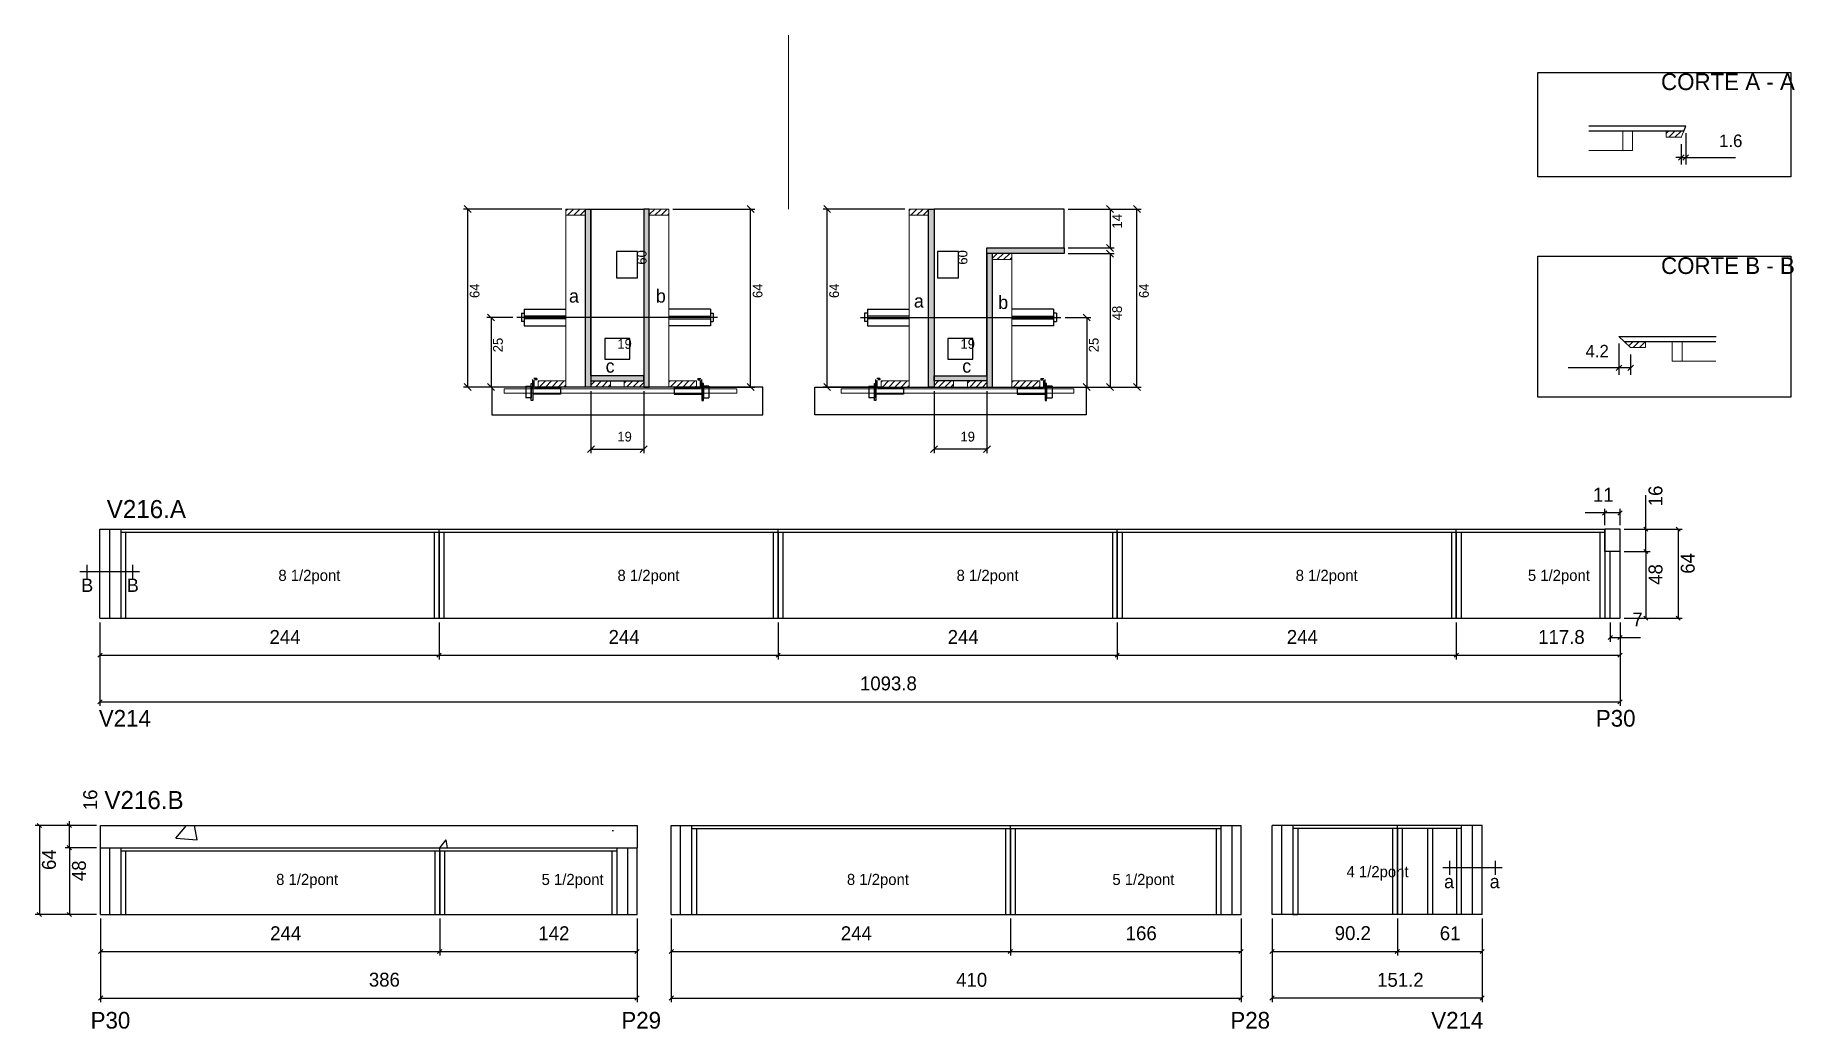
# Model space of a CAD drawing. Header units: metres. Extents: x 6035 to 7301, y 7409 to 8124.
import ezdxf

# ---------------------------------------------------------------- set-up
doc = ezdxf.new("R2010")
doc.units = ezdxf.units.M
for name, color, linetype in [('5', 7, 'Continuous'), ('barrote', 7, 'Continuous'), ('CONCRETO', 7, 'Continuous'), ('COTA', 7, 'Continuous'), ('Cota Seção (2x)', 7, 'Continuous'), ('Cotas', 7, 'Continuous'), ('detalhes', 7, 'Continuous'), ('Hachura', 7, 'Continuous'), ('Madeira', 7, 'Continuous'), ('NOMENCLATURA', 7, 'Continuous'), ('Painéis', 7, 'Continuous'), ('presilha', 7, 'Continuous'), ('SARR_2.2x7', 7, 'Continuous'), ('SARR_3.5x7', 7, 'Continuous'), ('SCO-___-LAJ', 7, 'Continuous'), ('TENSOR', 7, 'Continuous'), ('texto', 7, 'Continuous'), ('TEXTO PILAR', 7, 'Continuous'), ('Texto Seção', 7, 'Continuous')]:
    doc.layers.add(name, color=color, linetype=linetype)

msp = doc.modelspace()

# ---------------------------------------------------------------- hatches: boundary and pattern name
at = {"layer": 'COTA'}
h = msp.add_hatch(dxfattribs=at)
h.set_pattern_fill('AR-CONC')
h.paths.add_polyline_path([(6468.2, 7539.2), (6468.2, 7555.2), (6082.2, 7555.2), (6082.2, 7539.2), (6468.2, 7539.2)])
at = {"layer": 'Hachura'}
h = msp.add_hatch(dxfattribs=at)
h.set_pattern_fill('ANSI31')
h.paths.add_polyline_path([(7221.4, 8054.6), (7219.6, 8050.2), (7208.8, 8050.2), (7208.8, 8054.6), (7221.4, 8054.6)])
h = msp.add_hatch(dxfattribs=at)
h.set_pattern_fill('ANSI31')
h.paths.add_polyline_path([(6431, 7994.2), (6431, 7998.6), (6417, 7998.6), (6417, 7994.2), (6431, 7994.2)])
h = msp.add_hatch(color=7, dxfattribs=at)
h.dxf.hatch_style = 1
h.paths.add_polyline_path([(6431, 7998.6), (6435, 7998.6), (6435, 7870.6), (6431, 7870.6), (6431, 7998.6)])
h = msp.add_hatch(color=7, dxfattribs=at)
h.dxf.hatch_style = 1
h.paths.add_polyline_path([(6477, 7998.6), (6473, 7998.6), (6473, 7870.6), (6477, 7870.6), (6477, 7998.6)])
h = msp.add_hatch(dxfattribs=at)
h.set_pattern_fill('ANSI31')
h.paths.add_polyline_path([(6477, 7994.2), (6477, 7998.6), (6491, 7998.6), (6491, 7994.2), (6477, 7994.2)])
h = msp.add_hatch(dxfattribs=at)
h.set_pattern_fill('ANSI31')
h.paths.add_polyline_path([(6677.9, 7994.2), (6677.9, 7998.6), (6663.9, 7998.6), (6663.9, 7994.2), (6677.9, 7994.2)])
h = msp.add_hatch(color=7, dxfattribs=at)
h.dxf.hatch_style = 1
h.paths.add_polyline_path([(6677.9, 7998.6), (6681.9, 7998.6), (6681.9, 7870.6), (6677.9, 7870.6), (6677.9, 7998.6)])
h = msp.add_hatch(color=7, dxfattribs=at)
h.dxf.hatch_style = 1
h.paths.add_polyline_path([(6723.9, 7970.6), (6719.9, 7970.6), (6719.9, 7870.6), (6723.9, 7870.6), (6723.9, 7970.6)])
h = msp.add_hatch(color=7, dxfattribs=at)
h.dxf.hatch_style = 1
h.paths.add_polyline_path([(6719.9, 7966.6), (6719.9, 7970.6), (6775.5, 7970.6), (6775.5, 7966.6), (6719.9, 7966.6)])
h = msp.add_hatch(dxfattribs=at)
h.set_pattern_fill('ANSI31')
h.paths.add_polyline_path([(6723.9, 7962.2), (6723.9, 7966.6), (6737.9, 7966.6), (6737.9, 7962.2), (6723.9, 7962.2)])
h = msp.add_hatch(dxfattribs=at)
h.set_pattern_fill('ANSI31')
h.paths.add_polyline_path([(7178.5, 7903.3), (7183.1, 7898.9), (7193.9, 7898.9), (7193.9, 7903.3), (7178.5, 7903.3)])
h = msp.add_hatch(color=7, dxfattribs=at)
h.dxf.hatch_style = 1
h.paths.add_polyline_path([(6473, 7875), (6473, 7878.6), (6435, 7878.6), (6435, 7875), (6473, 7875)])
h = msp.add_hatch(color=7, dxfattribs=at)
h.dxf.hatch_style = 1
h.paths.add_polyline_path([(6681.9, 7875), (6681.9, 7878.6), (6719.9, 7878.6), (6719.9, 7875), (6681.9, 7875)])
h = msp.add_hatch(dxfattribs=at)
h.set_pattern_fill('ANSI31')
h.paths.add_polyline_path([(6397, 7870.6), (6397, 7875), (6417, 7875), (6417, 7870.6), (6397, 7870.6)])
h = msp.add_hatch(dxfattribs=at)
h.set_pattern_fill('ANSI31')
h.paths.add_polyline_path([(6435, 7870.6), (6435, 7875), (6449, 7875), (6449, 7870.6), (6435, 7870.6)])
h = msp.add_hatch(dxfattribs=at)
h.set_pattern_fill('ANSI31')
h.paths.add_polyline_path([(6473, 7870.6), (6473, 7875), (6459, 7875), (6459, 7870.6), (6473, 7870.6)])
h = msp.add_hatch(dxfattribs=at)
h.set_pattern_fill('ANSI31')
h.paths.add_polyline_path([(6511, 7870.6), (6511, 7875), (6491, 7875), (6491, 7870.6), (6511, 7870.6)])
h = msp.add_hatch(dxfattribs=at)
h.set_pattern_fill('ANSI31')
h.paths.add_polyline_path([(6643.9, 7870.6), (6643.9, 7875), (6663.9, 7875), (6663.9, 7870.6), (6643.9, 7870.6)])
h = msp.add_hatch(dxfattribs=at)
h.set_pattern_fill('ANSI31')
h.paths.add_polyline_path([(6681.9, 7870.6), (6681.9, 7875), (6695.9, 7875), (6695.9, 7870.6), (6681.9, 7870.6)])
h = msp.add_hatch(dxfattribs=at)
h.set_pattern_fill('ANSI31')
h.paths.add_polyline_path([(6719.9, 7870.6), (6719.9, 7875), (6705.9, 7875), (6705.9, 7870.6), (6719.9, 7870.6)])
h = msp.add_hatch(dxfattribs=at)
h.set_pattern_fill('ANSI31')
h.paths.add_polyline_path([(6757.9, 7870.6), (6757.9, 7875), (6737.9, 7875), (6737.9, 7870.6), (6757.9, 7870.6)])

# ---------------------------------------------------------------- linework, layer by layer
at = {"color": 7, "lineweight": 25}
for p, q in [((6387, 7926.6), (6387, 7914.6)), ((6387, 7926.6), (6417, 7926.6)), ((6521, 7926.6), (6491, 7926.6)), ((6521, 7926.6), (6521, 7914.6)), ((6633.9, 7926.6), (6633.9, 7914.6)), ((6633.9, 7926.6), (6663.9, 7926.6)), ((6767.9, 7926.6), (6737.9, 7926.6)), ((6767.9, 7926.6), (6767.9, 7914.6)), ((6385, 7923.6), (6385, 7917.6)), ((6385, 7923.6), (6387, 7923.6)), ((6387, 7917.6), (6385, 7917.6)), ((6417, 7921.6), (6387, 7921.6)), ((6417, 7919.6), (6387, 7919.6)), ((6387, 7914.6), (6417, 7914.6)), ((6491, 7921.6), (6521, 7921.6)), ((6491, 7919.6), (6521, 7919.6)), ((6521, 7914.6), (6491, 7914.6)), ((6521, 7923.6), (6523, 7923.6)), ((6521, 7917.6), (6523, 7917.6)), ((6523, 7923.6), (6523, 7917.6)), ((6631.9, 7923.6), (6631.9, 7917.6)), ((6633.9, 7923.6), (6631.9, 7923.6)), ((6633.9, 7917.6), (6631.9, 7917.6)), ((6663.9, 7921.6), (6633.9, 7921.6)), ((6663.9, 7919.6), (6633.9, 7919.6)), ((6633.9, 7914.6), (6663.9, 7914.6)), ((6737.9, 7921.6), (6767.9, 7921.6)), ((6737.9, 7919.6), (6767.9, 7919.6)), ((6767.9, 7914.6), (6737.9, 7914.6)), ((6769.9, 7923.6), (6767.9, 7923.6)), ((6767.9, 7917.6), (6769.9, 7917.6)), ((6769.9, 7923.6), (6769.9, 7917.6))]:
    msp.add_line(p, q, dxfattribs=at)
at = {"layer": 'barrote', "color": 251, "lineweight": 25}
for points in [[(6363.6, 7850.6), (6558.7, 7850.6), (6558.7, 7870.6), (6363.6, 7870.6)], [(6791.4, 7850.6), (6596.2, 7850.6), (6596.2, 7870.6), (6791.4, 7870.6)]]:
    msp.add_lwpolyline(points, close=True, dxfattribs=at)
at = {"layer": 'CONCRETO', "color": 251, "lineweight": 25}
for points in [[(6435, 7998.6), (6435, 7998.6), (6473, 7998.6), (6473, 7970.6), (6473, 7970.6), (6473, 7878.6), (6435, 7878.6), (6435, 7998.6)], [(6775.5, 7970.6), (6775.5, 7998.6), (6681.9, 7998.6), (6681.9, 7970.6), (6681.9, 7970.6), (6681.9, 7878.6), (6719.9, 7878.6), (6719.9, 7970.6)]]:
    msp.add_lwpolyline(points, close=True, dxfattribs=at)
at = {"layer": 'COTA', "color": 4, "lineweight": 25}
for p, q in [((7222.8, 8053.2), (7222.8, 8030.7)), ((7219.6, 8045.2), (7219.6, 8030.7)), ((7219.6, 8035.7), (7215.6, 8035.7)), ((7219.6, 8035.7), (7222.8, 8035.7)), ((7222.8, 8035.7), (7258.6, 8035.7)), ((6414, 7998.6), (6343.3, 7998.6)), ((6346.3, 7998.6), (6346.3, 7870.6)), ((6494, 7998.6), (6552.9, 7998.6)), ((6549.9, 7870.6), (6549.9, 7998.6)), ((6660.9, 7998.6), (6602, 7998.6)), ((6605, 7870.6), (6605, 7998.6)), ((6778.5, 7998.6), (6830.9, 7998.6)), ((6778.5, 7998.6), (6811.6, 7998.6)), ((6808.6, 7998.6), (6808.6, 7970.6)), ((6827.9, 7870.6), (6827.9, 7998.6)), ((6778.5, 7970.6), (6811.6, 7970.6)), ((6778.5, 7966.6), (6811.6, 7966.6)), ((6808.6, 7966.6), (6808.6, 7870.6)), ((6378.7, 7920.6), (6360.1, 7920.6)), ((6363.1, 7920.6), (6363.1, 7870.6)), ((6776.2, 7920.6), (6794.8, 7920.6)), ((6791.8, 7920.6), (6791.8, 7870.6)), ((7174.7, 7901.9), (7174.7, 7879.4)), ((7183.1, 7893.9), (7183.1, 7879.4)), ((7174.7, 7884.4), (7138.2, 7884.4)), ((7183.1, 7884.4), (7169.7, 7884.4)), ((6398.4, 7870.6), (6343.3, 7870.6)), ((6378.7, 7870.6), (6360.1, 7870.6)), ((6435, 7867.6), (6435, 7822.9)), ((6473, 7867.6), (6473, 7822.9)), ((6509.6, 7870.6), (6552.9, 7870.6)), ((6645.3, 7870.6), (6602, 7870.6)), ((6681.9, 7867.6), (6681.9, 7822.9)), ((6719.9, 7867.6), (6719.9, 7822.9)), ((6756.5, 7870.6), (6830.9, 7870.6)), ((6756.5, 7870.6), (6811.6, 7870.6)), ((6776.2, 7870.6), (6794.8, 7870.6)), ((6435, 7825.9), (6473, 7825.9)), ((6719.9, 7825.9), (6681.9, 7825.9)), ((6081.7, 7701.3), (6081.7, 7674.7)), ((6081.7, 7701.3), (6081.7, 7641.2)), ((6325.7, 7701.3), (6325.7, 7674.7)), ((6325.7, 7701.3), (6325.7, 7674.7)), ((6569.7, 7701.3), (6569.7, 7674.7)), ((6569.7, 7701.3), (6569.7, 7674.7)), ((6813.7, 7701.3), (6813.7, 7674.7)), ((6813.7, 7701.3), (6813.7, 7674.7)), ((7057.7, 7701.3), (7057.7, 7674.7)), ((7057.7, 7701.3), (7057.7, 7674.7)), ((7168.5, 7701.3), (7168.5, 7687.4)), ((7175.5, 7701.3), (7175.5, 7674.7)), ((7175.5, 7701.3), (7175.5, 7641.2)), ((7175.5, 7701.3), (7175.5, 7687.4)), ((7168.5, 7690.4), (7175.5, 7690.4)), ((7175.5, 7690.4), (7190.2, 7690.4)), ((6081.7, 7677.7), (6325.7, 7677.7)), ((6325.7, 7677.7), (6569.7, 7677.7)), ((6569.7, 7677.7), (6813.7, 7677.7)), ((6813.7, 7677.7), (7057.7, 7677.7)), ((7057.7, 7677.7), (7175.5, 7677.7)), ((6081.7, 7644.2), (7175.5, 7644.2)), ((6079.2, 7555.2), (6035.1, 7555.2)), ((6038.1, 7555.2), (6038.1, 7491.2)), ((6079.2, 7555.2), (6056.7, 7555.2)), ((6059.7, 7555.2), (6059.7, 7558.2)), ((6059.7, 7539.2), (6059.7, 7555.2)), ((6079.2, 7539.2), (6056.7, 7539.2)), ((6079.2, 7539.2), (6056.7, 7539.2)), ((6059.7, 7539.2), (6059.7, 7491.2)), ((6079.2, 7491.2), (6035.1, 7491.2)), ((6079.2, 7491.2), (6056.7, 7491.2)), ((6082.2, 7488.2), (6082.2, 7461.6)), ((6082.2, 7488.2), (6082.2, 7428.1)), ((6326.2, 7488.2), (6326.2, 7461.6)), ((6326.2, 7488.2), (6326.2, 7461.6)), ((6468.2, 7488.2), (6468.2, 7461.6)), ((6468.2, 7488.2), (6468.2, 7428.1)), ((6492.8, 7488.2), (6492.8, 7461.6)), ((6492.8, 7488.2), (6492.8, 7428.1)), ((6736.8, 7488.2), (6736.8, 7461.6)), ((6736.8, 7488.2), (6736.8, 7461.6)), ((6902.8, 7488.2), (6902.8, 7461.6)), ((6902.8, 7488.2), (6902.8, 7428.1)), ((6925.1, 7488.2), (6925.1, 7428.1)), ((7076.3, 7488.2), (7076.3, 7428.1)), ((6082.2, 7464.6), (6326.2, 7464.6)), ((6326.2, 7464.6), (6468.2, 7464.6)), ((6492.8, 7464.6), (6736.8, 7464.6)), ((6736.8, 7464.6), (6902.8, 7464.6)), ((6082.2, 7431.1), (6468.2, 7431.1)), ((6492.8, 7431.1), (6902.8, 7431.1)), ((7076.3, 7431.1), (6925.1, 7431.1))]:
    msp.add_line(p, q, dxfattribs=at)
at = {"layer": 'COTA', "color": 241, "lineweight": 25}
for p, q in [((7175.5, 7768.3), (7164.5, 7768.3)), ((7175.5, 7752.3), (7175.5, 7768.3)), ((6082.2, 7539.2), (6082.2, 7555.2)), ((6082.2, 7555.2), (6468.2, 7555.2)), ((6468.2, 7555.2), (6468.2, 7539.2))]:
    msp.add_line(p, q, dxfattribs=at)
at = {"layer": 'COTA', "color": 0, "lineweight": 25}
for p, q in [((7170, 7691.9), (7167, 7688.9)), ((7174, 7688.9), (7177, 7691.9)), ((6083.2, 7679.2), (6080.2, 7676.2)), ((6324.2, 7676.2), (6327.2, 7679.2)), ((6327.2, 7679.2), (6324.2, 7676.2)), ((6568.2, 7676.2), (6571.2, 7679.2)), ((6571.2, 7679.2), (6568.2, 7676.2)), ((6812.2, 7676.2), (6815.2, 7679.2)), ((6815.2, 7679.2), (6812.2, 7676.2)), ((7059.2, 7679.2), (7056.2, 7676.2)), ((7056.2, 7676.2), (7059.2, 7679.2)), ((7174, 7676.2), (7177, 7679.2)), ((6083.2, 7645.7), (6080.2, 7642.7)), ((7174, 7642.7), (7177, 7645.7)), ((6039.6, 7553.7), (6036.6, 7556.7)), ((6061.2, 7553.7), (6058.2, 7556.7)), ((6061.2, 7537.7), (6058.2, 7540.7)), ((6058.2, 7540.7), (6061.2, 7537.7)), ((6036.6, 7492.7), (6039.6, 7489.7)), ((6058.2, 7492.7), (6061.2, 7489.7)), ((6083.7, 7466.1), (6080.7, 7463.1)), ((6324.7, 7463.1), (6327.7, 7466.1)), ((6327.7, 7466.1), (6324.7, 7463.1)), ((6466.7, 7463.1), (6469.7, 7466.1)), ((6494.3, 7466.1), (6491.3, 7463.1)), ((6735.3, 7463.1), (6738.3, 7466.1)), ((6738.3, 7466.1), (6735.3, 7463.1)), ((6901.3, 7463.1), (6904.3, 7466.1)), ((6083.7, 7432.6), (6080.7, 7429.6)), ((6466.7, 7429.6), (6469.7, 7432.6)), ((6494.3, 7432.6), (6491.3, 7429.6)), ((6901.3, 7429.6), (6904.3, 7432.6)), ((6926.6, 7432.6), (6923.6, 7429.6)), ((7074.8, 7429.6), (7077.8, 7432.6))]:
    msp.add_line(p, q, dxfattribs=at)
for points in [[(7217.6, 8033.7), (7221.6, 8037.7)], [(7224.8, 8037.7), (7220.8, 8033.7)], [(6348.8, 7996.1), (6343.8, 8001.1)], [(6552.4, 7996.1), (6547.4, 8001.1)], [(6607.5, 7996.1), (6602.5, 8001.1)], [(6811.1, 7996.1), (6806.1, 8001.1)], [(6830.4, 7996.1), (6825.4, 8001.1)], [(6806.1, 7973.1), (6811.1, 7968.1)], [(6811.1, 7964.1), (6806.1, 7969.1)], [(6365.6, 7918.1), (6360.6, 7923.1)], [(6794.3, 7918.1), (6789.3, 7923.1)], [(7176.7, 7886.4), (7172.7, 7882.4)], [(7181.1, 7882.4), (7185.1, 7886.4)], [(6343.8, 7873.1), (6348.8, 7868.1)], [(6360.6, 7873.1), (6365.6, 7868.1)], [(6547.4, 7873.1), (6552.4, 7868.1)], [(6602.5, 7873.1), (6607.5, 7868.1)], [(6789.3, 7873.1), (6794.3, 7868.1)], [(6806.1, 7873.1), (6811.1, 7868.1)], [(6825.4, 7873.1), (6830.4, 7868.1)], [(6437.5, 7828.4), (6432.5, 7823.4)], [(6470.5, 7823.4), (6475.5, 7828.4)], [(6684.4, 7828.4), (6679.4, 7823.4)], [(6717.4, 7823.4), (6722.4, 7828.4)]]:
    msp.add_lwpolyline(points, dxfattribs=at)
at = {"layer": 'Cota Seção (2x)', "color": 180, "lineweight": 25}
for p, q in [((6468.5, 7968.1), (6453.5, 7968.1)), ((6453.5, 7968.1), (6453.5, 7949.1)), ((6468.5, 7949.1), (6468.5, 7968.1)), ((6699.4, 7968.1), (6684.4, 7968.1)), ((6684.4, 7968.1), (6684.4, 7949.1)), ((6699.4, 7949.1), (6699.4, 7968.1)), ((6453.5, 7949.1), (6468.5, 7949.1)), ((6684.4, 7949.1), (6699.4, 7949.1)), ((6463, 7905.6), (6445, 7905.6)), ((6445, 7905.6), (6445, 7890.6)), ((6463, 7890.6), (6463, 7905.6)), ((6709.9, 7905.6), (6691.9, 7905.6)), ((6691.9, 7905.6), (6691.9, 7890.6)), ((6709.9, 7890.6), (6709.9, 7905.6)), ((6445, 7890.6), (6463, 7890.6)), ((6691.9, 7890.6), (6709.9, 7890.6))]:
    msp.add_line(p, q, dxfattribs=at)
at = {"layer": 'Cotas', "color": 1, "lineweight": 25}
for points in [[(7116.4, 8096.9), (7298.3, 8096.9), (7298.3, 8021.7), (7116.4, 8021.7)], [(7116.4, 7964.6), (7298.3, 7964.6), (7298.3, 7863.2), (7116.4, 7863.2)]]:
    msp.add_lwpolyline(points, close=True, dxfattribs=at)
at = {"layer": 'Madeira', "color": 126, "lineweight": 18}
for points in [[(7184.4, 8054.6), (7184.4, 8040.6), (7153, 8040.6)], [(7213.1, 7903.3), (7213.1, 7889.3), (7244.5, 7889.3)]]:
    msp.add_lwpolyline(points, dxfattribs=at)
for points in [[(7184.4, 8040.6), (7184.4, 8054.6), (7177.4, 8054.6), (7177.4, 8040.6)], [(7208.8, 8054.6), (7221.4, 8054.6), (7219.6, 8050.2), (7208.8, 8050.2)], [(6431, 7994.2), (6431, 7998.6), (6417, 7998.6), (6417, 7994.2)], [(6431, 7998.6), (6417, 7998.6), (6417, 7870.6), (6431, 7870.6)], [(6477, 7994.2), (6477, 7998.6), (6491, 7998.6), (6491, 7994.2)], [(6477, 7998.6), (6491, 7998.6), (6491, 7870.6), (6477, 7870.6)], [(6677.9, 7994.2), (6677.9, 7998.6), (6663.9, 7998.6), (6663.9, 7994.2)], [(6677.9, 7998.6), (6663.9, 7998.6), (6663.9, 7870.6), (6677.9, 7870.6)], [(6723.9, 7962.2), (6723.9, 7966.6), (6737.9, 7966.6), (6737.9, 7962.2)], [(6723.9, 7966.6), (6737.9, 7966.6), (6737.9, 7870.6), (6723.9, 7870.6)], [(7193.9, 7903.3), (7178.5, 7903.3), (7183.1, 7898.9), (7193.9, 7898.9)], [(7213.1, 7889.3), (7213.1, 7903.3), (7220.1, 7903.3), (7220.1, 7889.3)], [(6397, 7870.6), (6397, 7875), (6417, 7875), (6417, 7870.6)], [(6435, 7870.6), (6435, 7875), (6449, 7875), (6449, 7870.6)], [(6473, 7870.6), (6473, 7875), (6459, 7875), (6459, 7870.6)], [(6511, 7870.6), (6511, 7875), (6491, 7875), (6491, 7870.6)], [(6643.9, 7870.6), (6643.9, 7875), (6663.9, 7875), (6663.9, 7870.6)], [(6681.9, 7870.6), (6681.9, 7875), (6695.9, 7875), (6695.9, 7870.6)], [(6719.9, 7870.6), (6719.9, 7875), (6705.9, 7875), (6705.9, 7870.6)], [(6757.9, 7870.6), (6757.9, 7875), (6737.9, 7875), (6737.9, 7870.6)]]:
    msp.add_lwpolyline(points, close=True, dxfattribs=at)
at = {"layer": 'NOMENCLATURA', "color": 7, "lineweight": 25}
for p, q in [((6067.3, 7737.8), (6110.1, 7737.8)), ((6072.3, 7742.8), (6072.3, 7732.8)), ((6105.1, 7742.8), (6105.1, 7732.8)), ((7090.7, 7524.7), (7047.9, 7524.7)), ((7052.9, 7529.7), (7052.9, 7519.7)), ((7085.7, 7529.7), (7085.7, 7519.7))]:
    msp.add_line(p, q, dxfattribs=at)
at = {"layer": 'Painéis', "color": 200, "lineweight": 25}
for p, q in [((7222.8, 8058.2), (7153, 8058.2)), ((7221.4, 8054.6), (7153, 8054.6)), ((7221.4, 8054.6), (7222.8, 8058.2)), ((7178.5, 7903.3), (7174.7, 7906.9)), ((7174.7, 7906.9), (7244.6, 7906.9)), ((7178.5, 7903.3), (7244.5, 7903.3)), ((6081.7, 7768.3), (7164.5, 7768.3)), ((6081.7, 7704.3), (6081.7, 7768.3)), ((6325.7, 7704.3), (6325.7, 7768.3)), ((6569.7, 7704.3), (6569.7, 7768.3)), ((6813.7, 7704.3), (6813.7, 7768.3)), ((7057.7, 7704.3), (7057.7, 7768.3)), ((7164.5, 7752.3), (7164.5, 7768.3)), ((7175.5, 7752.3), (7164.5, 7752.3)), ((7175.5, 7704.3), (7175.5, 7752.3)), ((6081.7, 7704.3), (7175.5, 7704.3)), ((6492.8, 7555.2), (6902.8, 7555.2)), ((6492.8, 7491.2), (6492.8, 7555.2)), ((6736.8, 7491.2), (6736.8, 7555.2)), ((6902.8, 7491.2), (6902.8, 7555.2)), ((7076.3, 7555.2), (6925.1, 7555.2)), ((6925.1, 7491.2), (6925.1, 7555.2)), ((7015.3, 7491.2), (7015.3, 7555.2)), ((7076.3, 7491.2), (7076.3, 7555.2)), ((6082.2, 7539.2), (6468.2, 7539.2)), ((6082.2, 7491.2), (6082.2, 7539.2)), ((6326.2, 7491.2), (6326.2, 7539.2)), ((6468.2, 7491.2), (6468.2, 7539.2)), ((6082.2, 7491.2), (6468.2, 7491.2)), ((6492.8, 7491.2), (6902.8, 7491.2)), ((7076.3, 7491.2), (6925.1, 7491.2))]:
    msp.add_line(p, q, dxfattribs=at)
at = {"layer": 'Painéis', "color": 4, "lineweight": 25}
for p, q in [((7194.1, 7768.3), (7194.1, 7792.8)), ((7164.5, 7780), (7150.4, 7780)), ((7164.5, 7771.3), (7164.5, 7783)), ((7175.5, 7780), (7164.5, 7780)), ((7175.5, 7771.3), (7175.5, 7783)), ((7178.5, 7768.3), (7197.1, 7768.3)), ((7178.5, 7768.3), (7220.3, 7768.3)), ((7194.1, 7752.3), (7194.1, 7768.3)), ((7217.3, 7768.3), (7217.3, 7704.3)), ((7178.5, 7752.3), (7197.1, 7752.3)), ((7178.5, 7752.3), (7197.1, 7752.3)), ((7194.1, 7752.3), (7194.1, 7704.3)), ((7178.5, 7704.3), (7197.1, 7704.3)), ((7178.5, 7704.3), (7220.3, 7704.3)), ((6925.1, 7488.2), (6925.1, 7461.6)), ((7015.3, 7488.2), (7015.3, 7461.6)), ((7015.3, 7488.2), (7015.3, 7461.6)), ((7076.3, 7488.2), (7076.3, 7461.6)), ((6925.1, 7464.6), (7015.3, 7464.6)), ((7015.3, 7464.6), (7076.3, 7464.6))]:
    msp.add_line(p, q, dxfattribs=at)
at = {"layer": 'Painéis', "color": 0, "lineweight": 25}
for p, q in [((7166, 7781.5), (7163, 7778.5)), ((7174, 7778.5), (7177, 7781.5)), ((7195.6, 7766.8), (7192.6, 7769.8)), ((7218.8, 7766.8), (7215.8, 7769.8)), ((7195.6, 7750.8), (7192.6, 7753.8)), ((7192.6, 7753.8), (7195.6, 7750.8)), ((7192.6, 7705.8), (7195.6, 7702.8)), ((7215.8, 7705.8), (7218.8, 7702.8)), ((6926.6, 7466.1), (6923.6, 7463.1)), ((7013.8, 7463.1), (7016.8, 7466.1)), ((7016.8, 7466.1), (7013.8, 7463.1)), ((7074.8, 7463.1), (7077.8, 7466.1))]:
    msp.add_line(p, q, dxfattribs=at)
at = {"layer": 'Painéis', "color": 200, "lineweight": 25}
for points in [[(6431, 7998.6), (6435, 7998.6), (6435, 7870.6), (6431, 7870.6)], [(6477, 7998.6), (6473, 7998.6), (6473, 7870.6), (6477, 7870.6)], [(6677.9, 7998.6), (6681.9, 7998.6), (6681.9, 7870.6), (6677.9, 7870.6)], [(6719.9, 7966.6), (6719.9, 7970.6), (6775.5, 7970.6), (6775.5, 7966.6)], [(6723.9, 7966.6), (6719.9, 7966.6), (6719.9, 7870.6), (6723.9, 7870.6)], [(6473, 7875), (6473, 7878.6), (6435, 7878.6), (6435, 7875)], [(6681.9, 7875), (6681.9, 7878.6), (6719.9, 7878.6), (6719.9, 7875)]]:
    msp.add_lwpolyline(points, close=True, dxfattribs=at)
at = {"layer": 'presilha', "color": 1, "lineweight": 25}
for p, q in [((6393.1, 7869.8), (6393.1, 7875.9)), ((6396.1, 7876.7), (6393.9, 7876.7)), ((6396.1, 7875.7), (6394.5, 7875.7)), ((6396.1, 7876.7), (6396.1, 7875.7)), ((6511.9, 7876.7), (6511.9, 7875.7)), ((6511.9, 7876.7), (6514.1, 7876.7)), ((6511.9, 7875.7), (6513.5, 7875.7)), ((6514.9, 7869.8), (6514.9, 7875.9)), ((6640, 7869.8), (6640, 7875.9)), ((6643, 7876.7), (6640.8, 7876.7)), ((6643, 7875.7), (6641.4, 7875.7)), ((6643, 7876.7), (6643, 7875.7)), ((6758.8, 7876.7), (6758.8, 7875.7)), ((6758.8, 7876.7), (6761, 7876.7)), ((6758.8, 7875.7), (6760.4, 7875.7)), ((6761.8, 7869.8), (6761.8, 7875.9)), ((6388.1, 7871.3), (6392.1, 7871.3)), ((6388.1, 7871.3), (6388.1, 7862.7)), ((6392.1, 7873), (6393.1, 7873)), ((6392.1, 7861), (6392.1, 7873)), ((6392.1, 7871.3), (6392.1, 7862.7)), ((6393.1, 7873), (6393.1, 7861)), ((6413.1, 7865.4), (6393.1, 7865.4)), ((6394.1, 7870.4), (6394.1, 7875.3)), ((6413.1, 7870), (6394.5, 7870)), ((6413.1, 7870), (6413.1, 7865.4)), ((6494.9, 7870), (6494.9, 7865.4)), ((6494.9, 7870), (6513.5, 7870)), ((6494.9, 7865.4), (6514.9, 7865.4)), ((6513.9, 7870.4), (6513.9, 7875.3)), ((6515.9, 7873), (6514.9, 7873)), ((6514.9, 7873), (6514.9, 7861)), ((6515.9, 7861), (6515.9, 7873)), ((6519.9, 7871.3), (6515.9, 7871.3)), ((6515.9, 7871.3), (6515.9, 7862.7)), ((6519.9, 7871.3), (6519.9, 7862.7)), ((6635, 7871.3), (6639, 7871.3)), ((6635, 7871.3), (6635, 7862.7)), ((6639, 7873), (6640, 7873)), ((6639, 7861), (6639, 7873)), ((6639, 7871.3), (6639, 7862.7)), ((6640, 7873), (6640, 7861)), ((6660, 7865.4), (6640, 7865.4)), ((6641, 7870.4), (6641, 7875.3)), ((6660, 7870), (6641.4, 7870)), ((6660, 7870), (6660, 7865.4)), ((6741.8, 7870), (6741.8, 7865.4)), ((6741.8, 7870), (6760.4, 7870)), ((6741.8, 7865.4), (6761.8, 7865.4)), ((6760.8, 7870.4), (6760.8, 7875.3)), ((6762.8, 7873), (6761.8, 7873)), ((6761.8, 7873), (6761.8, 7861)), ((6762.8, 7861), (6762.8, 7873)), ((6766.8, 7871.3), (6762.8, 7871.3)), ((6762.8, 7871.3), (6762.8, 7862.7)), ((6766.8, 7871.3), (6766.8, 7862.7)), ((6392.1, 7862.7), (6388.1, 7862.7)), ((6393.1, 7861), (6392.1, 7861)), ((6514.9, 7861), (6515.9, 7861)), ((6515.9, 7862.7), (6519.9, 7862.7)), ((6639, 7862.7), (6635, 7862.7)), ((6640, 7861), (6639, 7861)), ((6761.8, 7861), (6762.8, 7861)), ((6762.8, 7862.7), (6766.8, 7862.7))]:
    msp.add_line(p, q, dxfattribs=at)
at = {"layer": 'SARR_2.2x7', "color": 40, "lineweight": 25}
for p, q in [((6088.7, 7704.3), (6088.7, 7768.3)), ((6096.7, 7766.1), (6325.7, 7766.1)), ((6325.7, 7766.1), (6569.7, 7766.1)), ((6569.7, 7766.1), (6813.7, 7766.1)), ((6813.7, 7766.1), (7057.7, 7766.1)), ((7057.7, 7766.1), (7164.5, 7766.1)), ((7168.5, 7704.3), (7168.5, 7752.3)), ((6499.4, 7491.2), (6499.4, 7555.2)), ((6507.4, 7553), (6736.8, 7553)), ((6736.8, 7553), (6888.3, 7553)), ((6896.3, 7491.2), (6896.3, 7555.2)), ((6932.1, 7491.2), (6932.1, 7555.2)), ((7015.3, 7553), (6940.1, 7553)), ((7061.3, 7553), (7015.3, 7553)), ((7069.3, 7491.2), (7069.3, 7555.2)), ((6088.7, 7491.2), (6088.7, 7539.2)), ((6096.7, 7537), (6326.2, 7537)), ((6326.2, 7537), (6453.6, 7537)), ((6461.6, 7491.2), (6461.6, 7539.2))]:
    msp.add_line(p, q, dxfattribs=at)
at = {"layer": 'SARR_3.5x7', "color": 81, "lineweight": 25}
for p, q in [((6096.7, 7768.3), (6096.7, 7704.3)), ((6100.2, 7766.1), (6100.2, 7704.3)), ((6322.2, 7766.1), (6322.2, 7704.3)), ((6325.7, 7766.1), (6325.7, 7704.3)), ((6329.2, 7766.1), (6329.2, 7704.3)), ((6566.2, 7766.1), (6566.2, 7704.3)), ((6569.7, 7766.1), (6569.7, 7704.3)), ((6573.2, 7766.1), (6573.2, 7704.3)), ((6810.2, 7766.1), (6810.2, 7704.3)), ((6813.7, 7766.1), (6813.7, 7704.3)), ((6817.2, 7766.1), (6817.2, 7704.3)), ((7054.2, 7766.1), (7054.2, 7704.3)), ((7057.7, 7766.1), (7057.7, 7704.3)), ((7061.2, 7766.1), (7061.2, 7704.3)), ((7161, 7766.1), (7161, 7704.3)), ((7164.5, 7768.3), (7164.5, 7704.3)), ((6096.7, 7704.3), (6100.2, 7704.3)), ((6322.2, 7704.3), (6325.7, 7704.3)), ((6325.7, 7704.3), (6329.2, 7704.3)), ((6507.4, 7555.2), (6507.4, 7491.2)), ((6510.9, 7553), (6510.9, 7491.2)), ((6733.3, 7553), (6733.3, 7491.2)), ((6736.8, 7553), (6736.8, 7491.2)), ((6740.3, 7553), (6740.3, 7491.2)), ((6884.8, 7553), (6884.8, 7491.2)), ((6888.3, 7555.2), (6888.3, 7491.2)), ((6940.1, 7555.2), (6940.1, 7491.2)), ((6943.6, 7553), (6943.6, 7491.2)), ((7011.8, 7553), (7011.8, 7491.2)), ((7015.3, 7553), (7015.3, 7491.2)), ((7018.8, 7553), (7018.8, 7491.2)), ((7037, 7553), (7037, 7491.2)), ((7040.5, 7553), (7040.5, 7491.2)), ((7057.8, 7553), (7057.8, 7491.2)), ((7061.3, 7555.2), (7061.3, 7491.2)), ((6096.7, 7539.2), (6096.7, 7491.2)), ((6100.2, 7537), (6100.2, 7491.2)), ((6322.7, 7537), (6322.7, 7491.2)), ((6326.2, 7537), (6326.2, 7491.2)), ((6329.7, 7537), (6329.7, 7491.2)), ((6450.1, 7537), (6450.1, 7491.2)), ((6453.6, 7539.2), (6453.6, 7491.2)), ((6322.7, 7491.2), (6326.2, 7491.2)), ((6326.2, 7491.2), (6329.7, 7491.2)), ((6733.3, 7491.2), (6736.8, 7491.2)), ((6736.8, 7491.2), (6740.3, 7491.2)), ((6940.1, 7491.2), (6943.6, 7491.2)), ((7061.3, 7491.2), (7057.8, 7491.2))]:
    msp.add_line(p, q, dxfattribs=at)
at = {"layer": 'SCO-___-LAJ', "color": 1, "lineweight": 0}
for points in [[(6372.6, 7869.3), (6539.9, 7869.3), (6539.9, 7866.1), (6372.6, 7866.1)], [(6782.4, 7869.3), (6615, 7869.3), (6615, 7866.1), (6782.4, 7866.1)]]:
    msp.add_lwpolyline(points, close=True, dxfattribs=at)
at = {"layer": 'TENSOR', "color": 3, "lineweight": 25}
for p, q in [((6526, 7920.6), (6381.7, 7920.6)), ((6628.9, 7920.6), (6773.2, 7920.6))]:
    msp.add_line(p, q, dxfattribs=at)
at = {"layer": 'Texto Seção', "color": 252, "lineweight": 15}
msp.add_line((6577.2, 7998.6), (6577.2, 8123.6), dxfattribs=at)

# ---------------------------------------------------------------- texts
at = {"layer": '5', "color": 5, "lineweight": 25}
for s, rotation, p in [('V214', 360, (6080.9, 7626.3)), ('P30', 360, (7158.1, 7626.3)), ('P30', 0, (6075, 7409.1)), ('P29', 0, (6456.9, 7409.1)), ('P28', 0, (6895.1, 7409.1)), ('V214', 0, (7039.7, 7409.1))]:
    msp.add_text(s, height=12, rotation=rotation, dxfattribs=at).set_placement(p)
at = {"layer": 'COTA', "color": 240, "lineweight": 25}
for s, height, p in [('1.6', 9, (7246.8, 8043.2)), ('4.2', 9, (7150.7, 7891.9)), ('7', 10, (7184.4, 7698.4)), ('244', 10, (6203.7, 7685.8)), ('244', 10, (6447.7, 7685.8)), ('244', 10, (6691.7, 7685.8)), ('244', 10, (6935.7, 7685.8)), ('117.8', 10, (7116.6, 7685.8)), ('1093.8', 10, (6628.6, 7652.4)), ('244', 10, (6204.2, 7472.7)), ('142', 10, (6397.2, 7472.7)), ('244', 10, (6614.8, 7472.7)), ('166', 10, (6819.8, 7472.7)), ('386', 10, (6275.2, 7439.3)), ('410', 10, (6697.8, 7439.2)), ('151.2', 10, (7000.7, 7439.2))]:
    msp.add_text(s, height=height, dxfattribs=at).set_placement(p)
at = {"layer": 'COTA', "color": 1, "lineweight": 25}
for s, p in [('14', (6817.1, 7984.6)), ('64', (6354.8, 7934.6)), ('64', (6558.4, 7934.6)), ('64', (6613.5, 7934.6)), ('64', (6836.4, 7934.6)), ('48', (6817.1, 7918.6)), ('25', (6371.6, 7895.6)), ('25', (6800.3, 7895.6))]:
    msp.add_text(s, height=7, rotation=90, dxfattribs=at).set_placement(p)
for p in [(6454, 7831.4), (6700.9, 7831.4)]:
    msp.add_text('19', height=7, dxfattribs=at).set_placement(p)
at = {"layer": 'COTA', "color": 240, "lineweight": 25}
for s, p in [('16', (6079.7, 7566.2)), ('64', (6050, 7523.2)), ('48', (6071.6, 7515.2))]:
    msp.add_text(s, height=10, rotation=90, dxfattribs=at).set_placement(p)
at = {"layer": 'Cota Seção (2x)', "color": 1, "lineweight": 25}
for p in [(6475, 7958.6), (6705.9, 7958.6)]:
    msp.add_text('60', height=7, rotation=90, dxfattribs=at).set_placement(p)
for p in [(6454, 7898.1), (6700.9, 7898.1)]:
    msp.add_text('19', height=7, dxfattribs=at).set_placement(p)
at = {"layer": 'detalhes', "color": 4, "lineweight": 25}
for s, p in [('a', (6419.2, 7931.3)), ('b', (6481.7, 7931.3)), ('a', (6667.4, 7927.7)), ('b', (6728.1, 7926.7)), ('c', (6445.6, 7880.9)), ('c', (6702.2, 7880.9)), ('B', (6068.3, 7723.2)), ('B', (6101.1, 7723.2)), ('a', (7048.9, 7510.1)), ('a', (7081.7, 7510.1))]:
    msp.add_text(s, height=9.6, dxfattribs=at).set_placement(p)
at = {"layer": 'Painéis', "color": 240, "lineweight": 25}
for s, p in [('11', (7156, 7788.1)), ('90.2', (6970.2, 7472.8)), ('61', (7045.8, 7472.7))]:
    msp.add_text(s, height=10, dxfattribs=at).set_placement(p)
for s, p in [('16', (7206, 7784.8)), ('64', (7229.2, 7736.3)), ('48', (7206, 7728.3))]:
    msp.add_text(s, height=10, rotation=90, dxfattribs=at).set_placement(p)
at = {"layer": 'texto', "color": 2, "lineweight": 25}
for s, p in [('8 1/2pont', (6210.1, 7731.1)), ('8 1/2pont', (6454.1, 7731.1)), ('8 1/2pont', (6698.1, 7731.1)), ('8 1/2pont', (6942.1, 7731.1)), ('5 1/2pont', (7109.2, 7731.1)), ('4 1/2pont', (6978.7, 7518)), ('8 1/2pont', (6208.5, 7512.4)), ('5 1/2pont', (6399.5, 7512.4)), ('8 1/2pont', (6619.2, 7512.4)), ('5 1/2pont', (6810.2, 7512.4))]:
    msp.add_text(s, height=8, dxfattribs=at).set_placement(p)
at = {"layer": 'TEXTO PILAR', "color": 3, "lineweight": 15}
for s, p in [('CORTE A - A', (7205, 8084.2)), ('CORTE B - B', (7205, 7951.9))]:
    msp.add_text(s, height=12, dxfattribs=at).set_placement(p)
at = {"layer": 'Texto Seção', "color": 7, "lineweight": 15}
for s, p in [('V216.A', (6086.6, 7776.3)), ('V216.B', (6084.9, 7567))]:
    msp.add_text(s, height=13, dxfattribs=at).set_placement(p)

doc.saveas('drawing.dxf')
